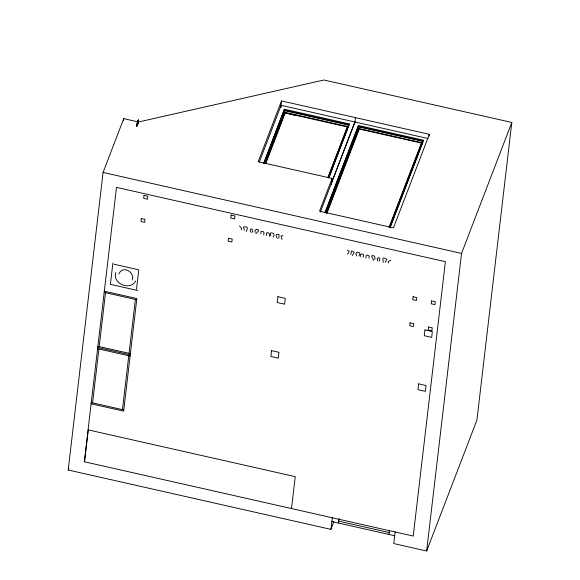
<?xml version="1.0" encoding="UTF-8"?>
<svg xmlns="http://www.w3.org/2000/svg" width="580" height="580" viewBox="0 0 580 580"><rect width="100%" height="100%" fill="white"/><g stroke="black" fill="none" stroke-linecap="round" stroke-linejoin="round"><path stroke-width="0.87" d="M250.328 231.877L250.343 229.216L251.865 228.911L252.96 230.666L251.618 232.681M138.308 120.857L138.062 122.728M278.857 238.3L279.024 234.639L277.08 234.255L276.036 235.067L277.182 238.496M260.812 233.805L260.964 231.572L263.081 231.521L264.11 232.935L263.661 234.944M374.782 259.644L374.97 257.295L374.035 255.802L371.838 255.642L371.722 256.418L373.614 260.318M138.395 120.016L138.279 120.582M269.388 236.241L269.606 234.175L268.714 232.95L267.228 232.624L266.51 233.182L266.669 235.545M138.243 120.162L138.091 120.77A13.391 1.66 -77.3 0 1 137.968 123.185L137.938 123.475A3.146 0.392 -77.3 0 1 137.75 124.272A2.98 0.37 -77.3 0 0 137.917 123.475L138.033 122.866A11.071 1.37 -77.3 0 0 138.156 120.691L138.236 120.734M360.26 256.773L360.477 254.707L361.572 253.924L363.058 254.272L363.631 255.127L362.993 257.302M138.178 122.039L138.054 120.618A3.146 0.392 -77.3 0 0 137.097 123.641A3.146 0.392 -77.3 0 0 136.764 126.541M333.855 521.79L330.941 529.373L68.194 470.01L103.073 172.434L123.721 118.646L138.504 121.988L323.879 80.004L511.807 122.46L476.927 420.043L426.655 551L393.762 543.569L395.125 531.969M123.511 120.444L123.721 118.646M84.564 461.803L88.305 429.896L295.249 476.651L291.508 508.559M92.597 402.882L98.912 349M99.202 346.572L105.516 292.697M112.904 262.972L110.403 284.338L137.627 290.486M137.243 124.279L137.054 124.968L137.46 123.301L137.032 125.251L137.221 124.381M122.46 409.625L128.774 355.75M129.057 353.314L135.372 299.439M136.503 289.239L138.779 269.816L114.028 264.226M280.793 107.177L281.525 100.927L429.345 134.328L429.135 136.112M280.814 107.757L281.104 105.321L427.953 138.497M263.871 163.357L284.418 109.243L349.37 123.917L329.317 176.733M264.915 163.749L284.678 112.266L284.86 110.715L348.37 125.062L328.28 177.393M331.361 184.679L332.094 178.43L258.187 161.733L281.525 100.927M354.743 123.627L355.431 117.624M358.31 126.338L358.411 125.497L423.436 140.186L423.342 141.027L358.31 126.338L325.286 212.36M358.694 128.448L358.875 126.904L422.465 141.274L422.284 142.818L358.694 128.448L326.308 212.817M330.941 529.373L332.304 517.773M338.329 523.015L338.771 519.238M388.955 534.455L389.397 530.671M426.655 551L461.542 253.417L511.807 122.46M254.946 232.565L255.251 230.245L256.447 229.231L258.579 230.057L258.528 230.84L255.925 233.733M368.938 258.238L369.25 256.041L367.242 255.048L365.965 255.954L365.98 258.064M138.33 120.335L138.381 119.9L138.243 120.249M350.806 254.555L351.4 250.995L353.329 251.481L354.162 252.713L352.364 255.475M138.236 121.872L138.033 123.011L138.243 121.764M379.327 261.022L379.864 258.477L378.472 257.513L377.065 258.702L377.935 261.217M137.257 124.272L137.235 124.374M132.24 280.01C135.118 272.18 122.677 264.857 118.885 273.949M115.804 272.593C112.041 283.533 130.297 291.269 135.706 280.923M138.156 122.677L138.004 123.134M246.297 231.471L247.471 228.07L246.783 226.961L243.549 226.896L244.332 230.369M68.194 470.01L68.839 468.336M259.383 161.9L281.104 105.321M263.639 163.364L284.418 109.243M264.77 163.045L284.86 110.715M265.749 162.378L284.541 113.426M265.836 163.437L285.23 112.919L347.26 126.933L327.867 177.451M328.918 176.799L329.882 174.29M330.527 172.615L332.775 166.757M333.413 165.09L335.661 159.232M336.306 157.557L338.553 151.706M339.199 150.031L341.446 144.181M342.084 142.506L344.332 136.648M344.977 134.973L348.188 126.614L284.678 112.266M328.592 178.031L349.37 123.917M332.094 178.43L319.529 211.171L393.436 227.868L429.345 134.328M331.579 182.801L354.924 121.996L320.32 212.171M325.061 212.36L358.411 125.497M325.837 212.962L358.875 126.904M326.496 213.136L350.139 151.547M350.784 149.857L358.556 129.608M326.881 213.411L359.274 129.035L421.385 143.064L388.999 227.447M389.434 227.324L422.465 141.274M390.376 225.946L391.667 222.589M392.631 220.067L394.567 215.028M395.531 212.512L397.467 207.473M398.431 204.957L400.367 199.919M401.331 197.396L421.964 143.659M389.774 227.896L423.436 140.186M390.151 227.498L423.016 141.868M339.525 518.592L338.553 521.13L389.173 532.563M358.947 255.867L359.912 253.779L359.506 252.807L357.062 252.155L355.975 253.46L356.635 256.041M385.359 262.232L386.816 259.26L383.713 257.897L382.836 258.651L383.257 262.414M272.992 237.14L274.151 234.972L273.383 233.247L270.925 232.79L270.331 233.544L270.824 235.951M241.142 229.738L241.809 228.506L239.511 225.939M347.572 254.2L349.218 251.357L347.34 250.226M138.091 120.712L138.025 120.77A2.98 0.37 -77.3 0 0 137.04 124.019A2.98 0.37 -77.3 0 0 136.88 126.462M390.862 260.13L388.143 261.565L388.527 263.037M283.047 235.705L281.024 235.958L282.01 239.388M284.316 110.077L349.269 124.751M103.073 172.434L461.542 253.417M104.328 291.196L136.844 298.54L123.649 411.126L91.125 403.782M104.182 292.392L136.706 299.744M97.868 346.267L130.391 353.619M97.73 347.471L130.246 354.851M97.585 348.703L130.108 356.048M91.27 402.578L123.787 409.922M331.861 521.558L394.683 535.746M285.23 112.919L294.814 115.268M136.952 125.07C137.286 126.346 138.054 119.9 136.952 125.07M116.493 187.376L84.332 461.752L413.236 536.058L445.397 261.681L116.493 187.376M141.31 218.588L140.969 221.502L144.659 222.336L145.014 219.429L141.31 218.588M144.028 195.395L143.673 198.382L147.472 199.237L147.827 196.257L144.028 195.395M231.13 215.079L230.782 218.065L234.588 218.921L234.936 215.934L231.13 215.079M228.52 238.3L228.179 241.207L231.877 242.041L232.218 239.134L228.52 238.3M271.563 350.646L270.882 356.446L278.269 358.114L278.951 352.314L271.563 350.646M277.885 296.699L277.204 302.499L284.599 304.166L285.273 298.367L277.885 296.699M410.053 322.835L409.719 325.735L413.409 326.569L413.75 323.669L410.053 322.835M413.12 296.728L412.779 299.628L416.469 300.469L416.81 297.569L413.12 296.728M418.644 383.873L417.962 389.673L425.35 391.348L426.032 385.548L418.644 383.873M424.966 329.926L424.284 335.726L431.679 337.4L432.354 331.601L424.966 329.926M428.533 327.011L428.192 329.911L431.89 330.745L432.23 327.845L428.533 327.011M431.592 300.904L431.252 303.804L434.949 304.638L435.29 301.738L431.592 300.904"/></g></svg>
